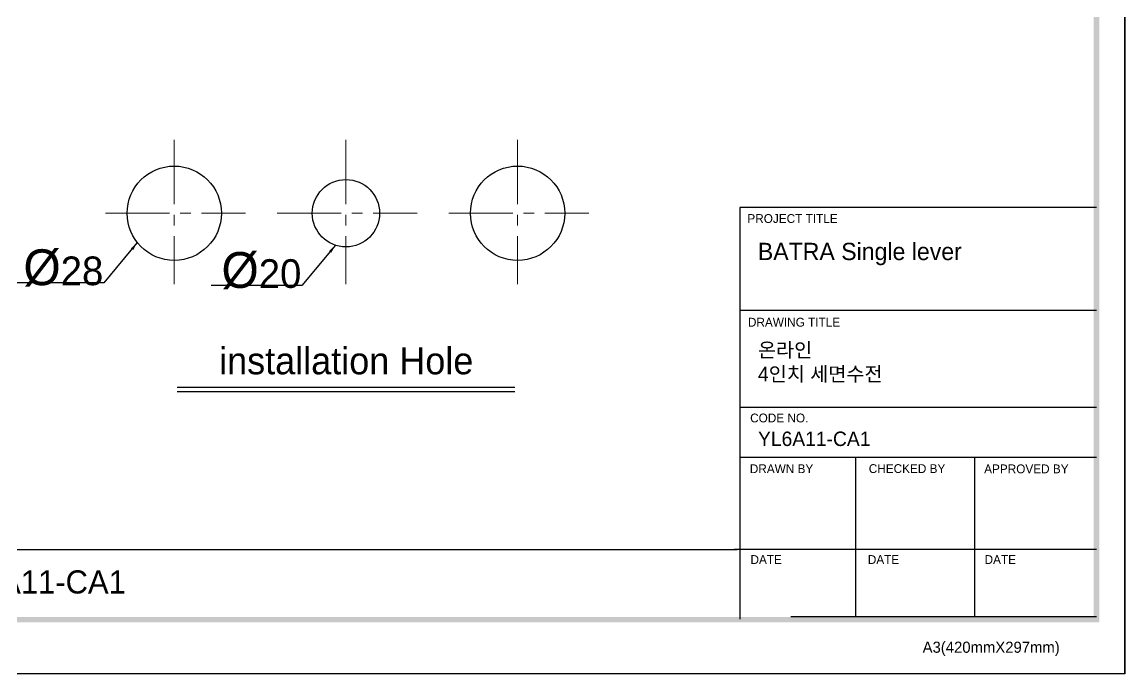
# Model space of a CAD drawing. Header units: millimetres. Extents: x 1091 to 1735, y 843 to 1297.
# Drawn here: x 1407.8 to 1735.4, y 843.5 to 1037 of the extents above; entities that cross this region are included whole.
import ezdxf

# ---------------------------------------------------------------- set-up
doc = ezdxf.new("R2010")
doc.units = ezdxf.units.MM
doc.linetypes.add('CENTER2', pattern=[28.575, 19.05, -3.175, 3.175, -3.175])
doc.layers.add('Cneter', color=1, linetype='CENTER2', lineweight=13)
doc.styles.add('Daelim Dimension', font='\x7f\x7f\x7f\x7f.TTF')

msp = doc.modelspace()

# ---------------------------------------------------------------- linework, layer by layer
at = {"color": 5, "ltscale": 40}
for p, q in [((1726.97, 981.97), (1621.03, 981.97)), ((1726.97, 951.35), (1621.03, 951.35)), ((1726.97, 951.35), (1621.03, 951.35)), ((1726.97, 922.55), (1621.03, 922.55)), ((1726.97, 922.55), (1621.03, 922.55)), ((1726.97, 907.69), (1621.03, 907.69)), ((1726.97, 907.69), (1621.03, 907.69)), ((1655.44, 907.69), (1655.44, 860.4)), ((1690.76, 907.69), (1690.76, 860.4)), ((1726.97, 880.37), (1619.36, 880.37)), ((1726.97, 880.37), (1621.86, 880.37)), ((1726.97, 860.4), (1636.18, 860.4))]:
    msp.add_line(p, q, dxfattribs=at)
at = {"color": 5, "ltscale": 0.5}
msp.add_line((1621.03, 981.97), (1621.03, 859.76), dxfattribs=at)
at = {"color": 2}
msp.add_line((1453.84, 928.6), (1554.19, 928.6), dxfattribs=at)
at = {"color": 0}
msp.add_line((1453.84, 927.35), (1554.17, 927.35), dxfattribs=at)
at = {"color": 5}
msp.add_line((1100.53, 880.37), (1620.21, 880.37), dxfattribs=at)
at = {"color": 2}
msp.add_lwpolyline([(1091.24, 1297.22), (1735.44, 1297.22), (1735.44, 843.46), (1091.24, 843.46)], close=True, dxfattribs=at)
at = {"ltscale": 0.5}
msp.add_lwpolyline([(1091.24, 1297.22), (1735.44, 1297.22), (1735.44, 843.46), (1091.24, 843.46)], close=True, dxfattribs=at)
at = {"color": 2}
msp.add_lwpolyline([(1735.44, 843.46), (1735.44, 1297.22)], dxfattribs=at)
at = {"color": 5, "ltscale": 25.4}
for points in [[(1442.03, 971.56), (1432.07, 959.56), (1405.14, 959.56)], [(1500.87, 970.74), (1490.91, 958.74), (1463.98, 958.74)]]:
    msp.add_lwpolyline(points, dxfattribs=at)
for centre, radius in [((1453.02, 980.24), 14), ((1555.02, 980.24), 14), ((1504.02, 980.24), 10)]:
    msp.add_circle(centre, radius)
for points in [[(1440.84, 969.33), (1442.03, 971.56), (1440.18, 969.84)], [(1499.68, 968.52), (1500.87, 970.74), (1499.02, 969.03)]]:
    msp.add_solid(points, dxfattribs=at)
at = {"color": 5, "ltscale": 40}
for points in [[(1727.8, 1289.58), (1726.15, 1289.58), (1727.8, 858.75), (1726.15, 860.4)], [(1727.8, 1289.58), (1726.15, 1289.58), (1727.8, 858.75), (1726.15, 860.4)], [(1727.8, 858.75), (1726.15, 860.4), (1098.88, 858.75), (1100.53, 860.4)]]:
    msp.add_trace(points, dxfattribs=at)
at = {"layer": 'Cneter'}
for p, q in [((1453.02, 1001.99), (1453.02, 959.14)), ((1504.02, 1001.99), (1504.02, 959.14)), ((1555.02, 1001.99), (1555.02, 959.14)), ((1432.57, 980.24), (1474.16, 980.24)), ((1483.57, 980.24), (1525.16, 980.24)), ((1534.57, 980.24), (1576.16, 980.24))]:
    msp.add_line(p, q, dxfattribs=at)

# ---------------------------------------------------------------- texts
at = {"color": 5, "ltscale": 40, "style": 'Daelim Dimension'}
for s, height, p in [('PROJECT TITLE', 2.6158, (1623.28, 977.36)), ('DRAWING TITLE', 2.6158, (1623.44, 946.57)), ('CODE NO.', 2.616, (1624.1, 918.14)), ('DRAWN BY', 2.616, (1624, 903.07)), ('CHECKED BY', 2.616, (1659.34, 903.11)), ('APPROVED BY', 2.6158, (1693.62, 903.03)), ('DATE', 2.616, (1624.2, 876.11)), ('DATE', 2.616, (1659.06, 876.11)), ('DATE', 2.616, (1693.74, 876.11)), ('A3(420mmX297mm)', 3.3014, (1675.34, 849.74))]:
    msp.add_text(s, height=height, dxfattribs=at).set_placement(p)
at = {"color": 2, "ltscale": 25.4, "char_height": 8.5139, "width": 24.4344, "attachment_point": 1, "style": 'Daelim Dimension'}
for s, insert in [('{\\H1.25x;Ø}28', (1408.21, 969.52)), ('{\\H1.25x;Ø}20', (1467.05, 968.71))]:
    msp.add_mtext(s, dxfattribs=dict(at, insert=insert))
at = {"attachment_point": 1, "style": 'Daelim Dimension'}
for s, insert, char_height, width in [('BATRA Single lever', (1626.39, 971.45), 5.1277, 82.4131), ('온라인\\P4인치 세면수전 ', (1626.43, 941.78), 4.281, 72.0388), ('YL6A11-CA1', (1626.43, 915.41), 4.281, 72.0388)]:
    msp.add_mtext(s, dxfattribs=dict(at, insert=insert, char_height=char_height, width=width))
at = {"color": 2, "style": 'Daelim Dimension'}
for s, insert, char_height, width, attachment_point in [('installation Hole', (1504.11, 936.36), 8, 174.181, 5), ('BATRA Single lever_온라인 4인치 세면수전_YL6A11-CA1', (1205.48, 874.21), 6.8796, 364.5964, 1)]:
    msp.add_mtext(s, dxfattribs=dict(at, insert=insert, char_height=char_height, width=width, attachment_point=attachment_point))

doc.saveas('drawing.dxf')
